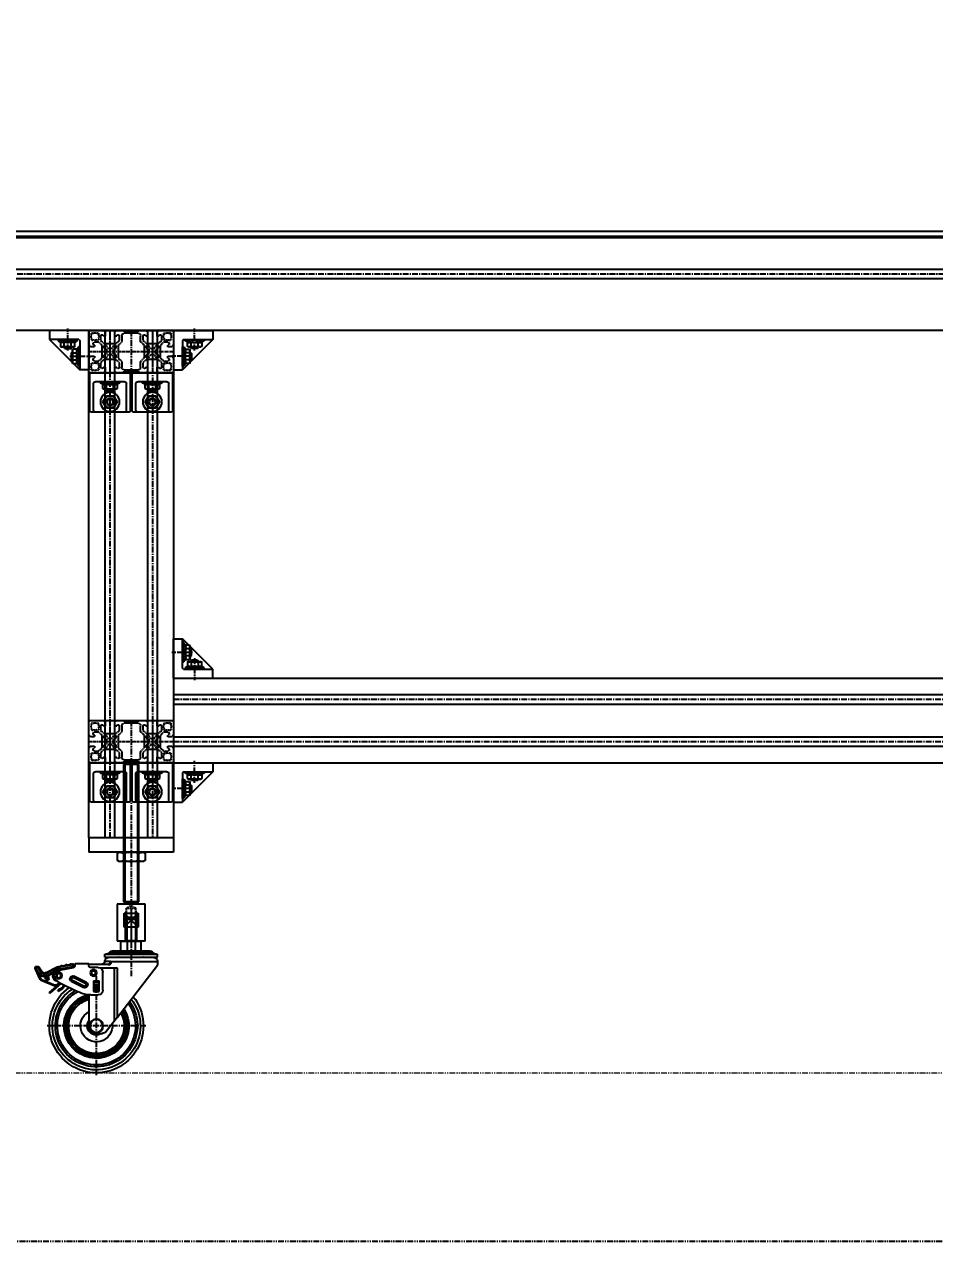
# Model space of a CAD drawing. Header units: inches. Extents: x 0 to 77285, y -118 to 40065.
# Drawn here: x 24046 to 25014, y 1629 to 2925 of the extents above; entities that cross this region are included whole.
import ezdxf

# ---------------------------------------------------------------- set-up
doc = ezdxf.new("R2010")
doc.units = ezdxf.units.IN
doc.header["$LTSCALE"] = 5
doc.header["$MEASUREMENT"] = 0
for name, pattern in [('CENTER', [2, 1.25, -0.25, 0.25, -0.25]), ('HIDDEN', [0.375, 0.25, -0.125]), ('PHANTOM', [2.5, 1.25, -0.25, 0.25, -0.25, 0.25, -0.25])]:
    doc.linetypes.add(name, pattern=pattern)
for name, color, linetype in [('11', 1, 'CENTER'), ('22', 2, 'HIDDEN'), ('44', 4, 'Continuous'), ('66', 6, 'PHANTOM'), ('A', 8, 'Continuous'), ('B', 123, 'Continuous'), ('T', 3, 'Continuous')]:
    doc.layers.add(name, color=color, linetype=linetype)
doc.layers.add('33', color=3, linetype='PHANTOM', lineweight=9)
doc.styles.add('SCI', font='')
doc.styles.get('SCI').set_extended_font_data('Gulim')
doc.dimstyles.new('SCH', dxfattribs={"dimtxt": 2.5, "dimasz": 2, "dimexe": 1.25, "dimexo": 0.625, "dimtad": 1, "dimdec": 8, "dimtxsty": 'SCI', "dimcen": 2.5, "dimclrd": 4, "dimclre": 4, "dimclrt": 7, "dimadec": 8, "dimazin": 2, "dimtfac": 1, "dimtdec": 8, "dimtmove": 0, "dimatfit": 3, "dimfxl": 1, "dimarcsym": 0})

# ---------------------------------------------------------------- blocks, each defined once
blk = doc.blocks.new('A$Ce3b21f13')
for p, q in [((2390, -1.5), (60, -1.5)), ((2390, -8.5), (60, -8.5)), ((2390, -42), (60, -42)), ((2390, -52), (60, -52)), ((2390, -107), (60, -107))]:
    blk.add_line(p, q)
at = {"layer": '11'}
blk.add_line((2390, -47), (60, -47), dxfattribs=at)
at = {"layer": 'B'}
blk.add_line((2390, -7), (60, -7), dxfattribs=at)
blk = doc.blocks.new('A$C47db6cef')
at = {"ltscale": 0.506191}
for p, q in [((0, 43), (0, 28.5)), ((16.5, 45), (2, 45)), ((3.1, 40.5), (2.3, 41.3)), ((3.7, 42.7), (4.5, 41.9)), ((8.5, 41.9), (9.3, 42.7)), ((10.7, 41.3), (9.9, 40.5)), ((12.5, 34.5), (12.5, 39)), ((15.5, 39), (17.5, 39)), ((16.5, 43.5), (16.5, 45)), ((28.5, 45), (16.5, 45)), ((17.5, 43.5), (16.5, 43.5)), ((17.5, 39), (17.5, 43.5)), ((27.5, 43.5), (27.5, 39)), ((28.5, 43.5), (27.5, 43.5)), ((27.5, 39), (29.5, 39)), ((28.5, 45), (28.5, 43.5)), ((36.5, 45), (28.5, 45)), ((32.5, 39), (32.5, 34.5)), ((35, 33), (35, 39.5)), ((37, 44.5), (36.5, 45)), ((44.7, 44.5), (37, 44.5)), ((37.5, 42), (52.5, 42)), ((45, 44.2), (44.7, 44.5)), ((45.3, 44.5), (45, 44.2)), ((53, 44.5), (45.3, 44.5)), ((53.5, 45), (53, 44.5)), ((61.5, 45), (53.5, 45)), ((55, 39.5), (55, 33)), ((57.5, 34.5), (57.5, 39)), ((60.5, 39), (62.5, 39)), ((61.5, 43.5), (61.5, 45)), ((73.5, 45), (61.5, 45)), ((62.5, 43.5), (61.5, 43.5)), ((62.5, 39), (62.5, 43.5)), ((72.5, 43.5), (72.5, 39)), ((73.5, 43.5), (72.5, 43.5)), ((72.5, 39), (74.5, 39)), ((73.5, 45), (73.5, 43.5)), ((88, 45), (73.5, 45)), ((77.5, 39), (77.5, 34.5)), ((80.1, 40.5), (79.3, 41.3)), ((80.7, 42.7), (81.5, 41.9)), ((85.5, 41.9), (86.3, 42.7)), ((87.7, 41.3), (86.9, 40.5)), ((90, 28.5), (90, 43)), ((0, 28.5), (1.5, 28.5)), ((0, 28.5), (0, 16.5)), ((1.5, 28.5), (1.5, 27.5)), ((1.5, 27.5), (6, 27.5)), ((2.3, 35.7), (3.1, 36.5)), ((4.5, 35.1), (3.7, 34.3)), ((6, 32.5), (10.5, 32.5)), ((6, 27.5), (6, 29.5)), ((9.3, 34.3), (8.5, 35.1)), ((9.9, 36.5), (10.7, 35.7)), ((10.5, 32.5), (14, 29)), ((16, 31), (12.5, 34.5)), ((14, 29), (14, 22.8)), ((22.2, 31), (16, 31)), ((16, 26.3), (16, 28)), ((19.5, 24.2), (16, 26.3)), ((17, 29), (18.7, 29)), ((18.7, 29), (20.8, 25.5)), ((22.5, 30.7), (22.2, 31)), ((22.8, 31), (22.5, 30.7)), ((29, 31), (22.8, 31)), ((24.2, 25.5), (26.3, 29)), ((29, 26.3), (25.5, 24.2)), ((26.3, 29), (28, 29)), ((32.5, 34.5), (29, 31)), ((29, 28), (29, 26.3)), ((31, 29), (35, 33)), ((31, 16), (31, 29)), ((55, 33), (59, 29)), ((61, 31), (57.5, 34.5)), ((59, 29), (59, 16)), ((67.2, 31), (61, 31)), ((61, 26.3), (61, 28)), ((64.5, 24.2), (61, 26.3)), ((62, 29), (63.7, 29)), ((63.7, 29), (65.8, 25.5)), ((67.5, 30.7), (67.2, 31)), ((67.8, 31), (67.5, 30.7)), ((74, 31), (67.8, 31)), ((69.2, 25.5), (71.3, 29)), ((74, 26.3), (70.5, 24.2)), ((71.3, 29), (73, 29)), ((77.5, 34.5), (74, 31)), ((74, 28), (74, 26.3)), ((76, 29), (79.5, 32.5)), ((76, 22.8), (76, 29)), ((79.3, 35.7), (80.1, 36.5)), ((79.5, 32.5), (84, 32.5)), ((81.5, 35.1), (80.7, 34.3)), ((84, 29.5), (84, 27.5)), ((84, 27.5), (88.5, 27.5)), ((86.3, 34.3), (85.5, 35.1)), ((86.9, 36.5), (87.7, 35.7)), ((88.5, 28.5), (90, 28.5)), ((88.5, 27.5), (88.5, 28.5)), ((90, 16.5), (90, 28.5)), ((0, 16.5), (0, 2)), ((1.5, 16.5), (0, 16.5)), ((1.5, 17.5), (1.5, 16.5)), ((6, 17.5), (1.5, 17.5)), ((6, 15.5), (6, 17.5)), ((14, 16), (10.5, 12.5)), ((12.5, 10.5), (16, 14)), ((14, 22.8), (14.3, 22.5)), ((14.3, 22.5), (14, 22.2)), ((14, 22.2), (14, 16)), ((16, 18.7), (19.5, 20.8)), ((16, 17), (16, 18.7)), ((16, 14), (22.2, 14)), ((18.7, 16), (17, 16)), ((20.8, 19.5), (18.7, 16)), ((22.2, 14), (22.5, 14.3)), ((22.5, 14.3), (22.8, 14)), ((22.8, 14), (29, 14)), ((26.3, 16), (24.2, 19.5)), ((25.5, 20.8), (29, 18.7)), ((28, 16), (26.3, 16)), ((29, 18.7), (29, 17)), ((29, 14), (32.5, 10.5)), ((35, 12), (31, 16)), ((59, 16), (55, 12)), ((57.5, 10.5), (61, 14)), ((61, 18.7), (64.5, 20.8)), ((61, 17), (61, 18.7)), ((61, 14), (67.2, 14)), ((63.7, 16), (62, 16)), ((65.8, 19.5), (63.7, 16)), ((67.2, 14), (67.5, 14.3)), ((67.5, 14.3), (67.8, 14)), ((67.8, 14), (74, 14)), ((71.3, 16), (69.2, 19.5)), ((70.5, 20.8), (74, 18.7)), ((73, 16), (71.3, 16)), ((74, 18.7), (74, 17)), ((74, 14), (77.5, 10.5)), ((75.7, 22.5), (76, 22.8)), ((76, 22.2), (75.7, 22.5)), ((76, 16), (76, 22.2)), ((79.5, 12.5), (76, 16)), ((84, 17.5), (84, 15.5)), ((88.5, 17.5), (84, 17.5)), ((88.5, 16.5), (88.5, 17.5)), ((90, 16.5), (88.5, 16.5)), ((90, 2), (90, 16.5)), ((2, 0), (16.5, 0)), ((3.1, 8.5), (2.3, 9.3)), ((2.3, 3.7), (3.1, 4.5)), ((3.7, 10.7), (4.5, 9.9)), ((4.5, 3.1), (3.7, 2.3)), ((10.5, 12.5), (6, 12.5)), ((8.5, 9.9), (9.3, 10.7)), ((9.3, 2.3), (8.5, 3.1)), ((10.7, 9.3), (9.9, 8.5)), ((9.9, 4.5), (10.7, 3.7)), ((12.5, 6), (12.5, 10.5)), ((17.5, 6), (15.5, 6)), ((16.5, 1.5), (17.5, 1.5)), ((16.5, 0), (16.5, 1.5)), ((16.5, 0), (28.5, 0)), ((17.5, 1.5), (17.5, 6)), ((27.5, 6), (27.5, 1.5)), ((29.5, 6), (27.5, 6)), ((27.5, 1.5), (28.5, 1.5)), ((28.5, 1.5), (28.5, 0)), ((28.5, 0), (35.5, 0)), ((32.5, 10.5), (32.5, 6)), ((35, 5.5), (35, 12)), ((35.5, 0), (36, 0.5)), ((36, 0.5), (44.7, 0.5)), ((52.5, 3), (37.5, 3)), ((44.7, 0.5), (45, 0.8)), ((45, 0.8), (45.3, 0.5)), ((45.3, 0.5), (54, 0.5)), ((54, 0.5), (54.5, 0)), ((55, 12), (55, 5.5)), ((57.5, 6), (57.5, 10.5)), ((62.5, 6), (60.5, 6)), ((61.5, 1.5), (62.5, 1.5)), ((61.5, 0), (61.5, 1.5)), ((62.5, 1.5), (62.5, 6)), ((72.5, 6), (72.5, 1.5)), ((74.5, 6), (72.5, 6)), ((72.5, 1.5), (73.5, 1.5)), ((73.5, 1.5), (73.5, 0)), ((77.5, 10.5), (77.5, 6)), ((80.1, 8.5), (79.3, 9.3)), ((79.3, 3.7), (80.1, 4.5)), ((84, 12.5), (79.5, 12.5)), ((80.7, 10.7), (81.5, 9.9)), ((81.5, 3.1), (80.7, 2.3)), ((85.5, 9.9), (86.3, 10.7)), ((86.3, 2.3), (85.5, 3.1)), ((87.7, 9.3), (86.9, 8.5)), ((86.9, 4.5), (87.7, 3.7))]:
    blk.add_line(p, q, dxfattribs=at)
for p, q in [((54.5, 0), (61.5, 0)), ((61.5, 0), (73.5, 0)), ((73.5, 0), (88, 0))]:
    blk.add_line(p, q)
for centre, radius, start, end in [((2, 43), 2, 90, 180), ((6.5, 38.5), 5, 123.463, 146.537), ((6.5, 38.5), 4, 149.4775, 210.5225), ((6.5, 38.5), 4, 59.4775, 120.5225), ((6.5, 38.5), 5, 33.463, 56.537), ((6.5, 38.5), 4, 329.4775, 30.5225), ((14, 39), 1.5, 0, 180), ((31, 39), 1.5, 0, 180), ((37.5, 39.5), 2.5, 90, 180), ((52.5, 39.5), 2.5, 0, 90), ((59, 39), 1.5, 0, 180), ((76, 39), 1.5, 0, 180), ((83.5, 38.5), 5, 123.463, 146.537), ((83.5, 38.5), 4, 149.4775, 210.5225), ((83.5, 38.5), 4, 59.4775, 120.5225), ((83.5, 38.5), 5, 33.463, 56.537), ((83.5, 38.5), 4, 329.4775, 30.5225), ((88, 43), 2, 0, 90), ((6.5, 38.5), 5, 213.463, 236.537), ((6.5, 38.5), 4, 239.4775, 300.5225), ((6, 31), 1.5, 90, 270), ((6.5, 38.5), 5, 303.463, 326.537), ((17, 28), 1, 90, 180), ((22.5, 22.5), 3.5, 60, 120), ((28, 28), 1, 0, 90), ((62, 28), 1, 90, 180), ((67.5, 22.5), 3.5, 60, 120), ((73, 28), 1, 0, 90), ((83.5, 38.5), 5, 213.463, 236.537), ((83.5, 38.5), 4, 239.4775, 300.5225), ((84, 31), 1.5, 270, 90), ((83.5, 38.5), 5, 303.463, 326.537), ((6, 14), 1.5, 90, 270), ((17, 17), 1, 180, 270), ((22.5, 22.5), 3.5, 150, 210), ((22.5, 22.5), 3.5, 240, 300), ((22.5, 22.5), 3.5, 330, 30), ((28, 17), 1, 270, 0), ((62, 17), 1, 180, 270), ((67.5, 22.5), 3.5, 150, 210), ((67.5, 22.5), 3.5, 240, 300), ((67.5, 22.5), 3.5, 330, 30), ((73, 17), 1, 270, 0), ((84, 14), 1.5, 270, 90), ((2, 2), 2, 180, 270), ((6.5, 6.5), 5, 123.463, 146.537), ((6.5, 6.5), 5, 213.463, 236.537), ((6.5, 6.5), 4, 149.4775, 210.5225), ((6.5, 6.5), 4, 59.4775, 120.5225), ((6.5, 6.5), 4, 239.4775, 300.5225), ((6.5, 6.5), 5, 33.463, 56.537), ((6.5, 6.5), 5, 303.463, 326.537), ((6.5, 6.5), 4, 329.4775, 30.5225), ((14, 6), 1.5, 180, 0), ((31, 6), 1.5, 180, 0), ((37.5, 5.5), 2.5, 180, 270), ((52.5, 5.5), 2.5, 270, 0), ((59, 6), 1.5, 180, 0), ((76, 6), 1.5, 180, 0), ((83.5, 6.5), 5, 123.463, 146.537), ((83.5, 6.5), 5, 213.463, 236.537), ((83.5, 6.5), 4, 149.4775, 210.5225), ((83.5, 6.5), 4, 59.4775, 120.5225), ((83.5, 6.5), 4, 239.4775, 300.5225), ((83.5, 6.5), 5, 33.463, 56.537), ((83.5, 6.5), 5, 303.463, 326.537), ((83.5, 6.5), 4, 329.4775, 30.5225), ((88, 2), 2, 270, 0)]:
    blk.add_arc(centre, radius, start, end, dxfattribs=at)
at = {"layer": '11', "ltscale": 0.506191}
for p, q in [((22.5, 45), (22.5, 0)), ((67.5, 0), (67.5, 45)), ((90, 22.5), (0, 22.5))]:
    blk.add_line(p, q, dxfattribs=at)
at = {"layer": '11'}
blk.add_line((45, 45), (45, 0), dxfattribs=at)
at = {"layer": 'A', "ltscale": 0.506191}
for p, q in [((0, 45), (0, 43)), ((2, 45), (0, 45)), ((53.5, 45), (36.5, 45)), ((90, 45), (88, 45)), ((90, 43), (90, 45)), ((0, 2), (0, 0)), ((0, 0), (2, 0)), ((35.5, 0), (54.5, 0)), ((90, 0), (90, 2))]:
    blk.add_line(p, q, dxfattribs=at)
at = {"layer": 'A'}
blk.add_line((88, 0), (90, 0), dxfattribs=at)
blk = doc.blocks.new('af!@$!2^^&&@$aD읾ㅇㄹA$C5BB358B1')
for p, q in [((1.7, 42), (43.7, 42)), ((1.7, 42), (1.7, 0)), ((43.7, 42), (43.7, 32.5)), ((12.2, 32.5), (11.2, 31.5)), ((43.7, 32.5), (11.2, 0)), ((11.2, 31.5), (11.2, 0)), ((12.2, 32.5), (43.7, 32.5)), ((14, 32.5), (34.5, 32.5)), ((14, 31), (14, 32.5)), ((34.5, 31), (14, 31)), ((16.7, 29.7), (14, 31)), ((16.7, 25.1), (16.7, 29.7)), ((20.5, 25.1), (20.5, 29.7)), ((28, 25.1), (28, 29.7)), ((34.5, 31), (31.7, 29.7)), ((31.7, 29.7), (31.7, 25.1)), ((34.5, 32.5), (34.5, 31)), ((11.2, 24.7), (12.7, 24.7)), ((11.2, 4), (11.2, 24.5)), ((12.7, 24.7), (12.7, 4.2)), ((12.7, 24.7), (14, 22)), ((14, 22), (18.6, 22)), ((18.6, 18.3), (14, 18.3)), ((17.8, 24.5), (16.7, 25.1)), ((30.7, 24.5), (17.8, 24.5)), ((18.6, 22), (19.2, 20.9)), ((19.2, 20.9), (19.2, 8.1)), ((19.9, 18.5), (19.2, 18.5)), ((19.9, 18.5), (19.9, 10.5)), ((20.7, 17.7), (19.9, 18.5)), ((20.2, 23.8), (20.2, 24.5)), ((28.2, 23.8), (20.2, 23.8)), ((21, 23), (20.2, 23.8)), ((20.7, 17.7), (20.7, 11.3)), ((27.4, 23), (21, 23)), ((27.4, 23), (28.2, 23.8)), ((28.2, 23.8), (28.2, 24.5)), ((31.7, 25.1), (30.7, 24.5)), ((12.7, 4.2), (11.2, 4.2)), ((14, 7), (12.7, 4.2)), ((18.6, 10.7), (14, 10.7)), ((18.6, 7), (14, 7)), ((19.2, 8.1), (18.6, 7)), ((19.9, 10.5), (19.2, 10.5)), ((20.7, 11.3), (19.9, 10.5)), ((1.7, 0), (11.2, 0))]:
    blk.add_line(p, q)
for centre, radius, start, end in [((18.6, 32.1), 3.06, 232.1211, 307.8789), ((24.2, 40.3), 11.3, 250.5288, 289.4712), ((29.9, 32.1), 3.06, 232.1211, 307.8789), ((11.6, 20.1), 3.06, 322.1211, 37.8789), ((3.4, 14.5), 11.3, 340.5288, 19.4712), ((18.6, 27.6), 3.06, 232.1211, 307.8789), ((16.2, 20.1), 3.06, 322.1211, 37.8789), ((8, 14.5), 11.3, 340.5288, 19.4712), ((24.2, 35.8), 11.3, 250.5288, 289.4712), ((29.9, 27.6), 3.06, 232.1211, 307.8789), ((11.6, 8.9), 3.06, 322.1211, 37.8789), ((16.2, 8.9), 3.06, 322.1211, 37.8789)]:
    blk.add_arc(centre, radius, start, end)
at = {"layer": '11'}
for p, q in [((24.2, 20.7), (24.2, 44)), ((21.8, 14.5), (0, 14.5))]:
    blk.add_line(p, q, dxfattribs=at)
blk = doc.blocks.new('A$C632A6005')
for p, q in [((-21.5, 0), (-21.5, -40)), ((21.5, 0), (-21.5, 0)), ((-17.5, -40), (-17.5, -11.5)), ((-15.5, -9.5), (15.5, -9.5)), ((10.3, -9.5), (-10.2, -9.5)), ((-10.2, -9.5), (-10.2, -11)), ((-10.2, -11), (10.3, -11)), ((-10.2, -11), (-7.5, -12.3)), ((-7.5, -12.3), (-7.5, -16.9)), ((-3.8, -16.9), (-3.8, -12.3)), ((3.8, -16.9), (3.8, -12.3)), ((7.5, -12.3), (10.3, -11)), ((7.5, -16.9), (7.5, -12.3)), ((10.3, -11), (10.3, -9.5)), ((17.5, -40), (17.5, -11.5)), ((21.5, -40.1), (21.5, 0)), ((-7.5, -16.9), (-6.4, -17.5)), ((-3.8, -24.5), (-7.5, -31)), ((-6.4, -17.5), (6.4, -17.5)), ((-4, -18.2), (-4, -17.5)), ((-4, -18.2), (4, -18.2)), ((-3.2, -19), (-4, -18.2)), ((3.8, -24.5), (-3.8, -24.5)), ((-3.2, -19), (3.2, -19)), ((3.2, -19), (4, -18.2)), ((7.5, -31), (3.8, -24.5)), ((4, -18.2), (4, -17.5)), ((6.4, -17.5), (7.5, -16.9)), ((-7.5, -31), (-3.8, -37.5)), ((-3.8, -37.5), (3.8, -37.5)), ((3.8, -37.5), (7.5, -31)), ((-19.5, -42), (19.6, -42))]:
    blk.add_line(p, q)
for radius in [10.2, 6.5, 4, 3.2]:
    blk.add_circle((0, -31), radius)
for centre, radius, start, end in [((-15.5, -11.5), 2, 90, 180), ((-5.6, -9.9), 3.06, 232.1211, 307.8789), ((0, -1.7), 11.3, 250.5288, 289.4712), ((5.6, -9.9), 3.06, 232.1211, 307.8789), ((15.5, -11.5), 2, 0, 90), ((-5.6, -14.4), 3.06, 232.1211, 307.8789), ((0, -22.5), 4.1, 121.3886, 166.7272), ((0, -6.2), 11.3, 250.5288, 289.4712), ((0, -22.5), 4.1, 13.2728, 58.6114), ((5.6, -14.4), 3.06, 232.1211, 307.8789), ((-19.5, -40), 2, 180, 270), ((-19.5, -40), 2, 270, 0), ((19.5, -40), 2, 180, 270), ((19.6, -40.1), 1.9, 270, 0)]:
    blk.add_arc(centre, radius, start, end)
blk = doc.blocks.new('ZA$Caa0ef99bZ')
for p, q in [((0.5, 15), (0, 14.5)), ((0, -14.5), (0, 14.5)), ((39.5, 15), (0.5, 15)), ((0.5, 15), (0.5, -15)), ((40, 14.5), (39.5, 15)), ((39.5, -15), (39.5, 15)), ((40, 14.5), (40, -14.5)), ((15, 7.5), (30, 7.5)), ((15, -7.5), (15, 7.5)), ((30, 7.5), (30, -7.5)), ((42, 7), (40, 7)), ((188.3, 8), (42, 8)), ((42, -8), (42, 8)), ((42, 8), (42, -8)), ((190, 7), (188.3, 8)), ((190, 7), (190, -7)), ((30, -7.5), (15, -7.5)), ((40, -7), (42, -7)), ((42, -8), (188.3, -8)), ((188.3, -8), (190, -7)), ((0, -14.5), (0.5, -15)), ((0.5, -15), (39.5, -15)), ((39.5, -15), (40, -14.5))]:
    blk.add_line(p, q)
at = {"layer": '11'}
blk.add_line((195, 0), (-5, 0), dxfattribs=at)
at = {"layer": '22'}
for p, q in [((0, 6), (0.9, 5.1)), ((0.9, 5.1), (35.1, 5.1)), ((0.9, 5.1), (0.9, -5.1)), ((35.1, 5.1), (38, 0)), ((35.1, 5.1), (35.1, -5.1)), ((35.1, -5.1), (38, 0)), ((0, -6), (0.9, -5.1)), ((0.9, -5.1), (35.1, -5.1))]:
    blk.add_line(p, q, dxfattribs=at)
at = {"layer": 'A'}
for p, q in [((15, 7.5), (30, -7.5)), ((30, 7.5), (15, -7.5))]:
    blk.add_line(p, q, dxfattribs=at)
at = {"layer": 'T'}
for p, q in [((0, 6), (30, 6)), ((30, 6), (31.6, 5.1)), ((30, 6), (30, -6)), ((190, 6.9), (42, 6.9)), ((188.3, -8), (188.3, 8)), ((0, -6), (30, -6)), ((30, -6), (31.6, -5.1)), ((190, -6.9), (42, -6.9))]:
    blk.add_line(p, q, dxfattribs=at)
blk = doc.blocks.new('ZA$C307C2782Z')
for p, q in [((7.3, 1.1), (7.3, 8.9)), ((21.9, 1.1), (21.9, 8.9))]:
    blk.add_line(p, q)
blk.add_lwpolyline([(29.3, 8.9), (29.3, 1.1), (27.3, 0), (2, 0), (0, 1.1), (0, 8.9), (2, 10), (27.3, 10)], close=True)
for points in [[(2, 10), (7.3, 8.9, -0.154701), (21.9, 8.9), (27.3, 10)], [(2, 0), (7.3, 1.1, 0.154701), (21.9, 1.1), (27.3, 0)]]:
    blk.add_lwpolyline(points, format="xyb")
blk = doc.blocks.new('_20220522.18512')
for p, q in [((-44, 118.4), (-46, 116.4)), ((-44, 118.4), (-36, 118.4)), ((-36, 118.4), (-34, 116.4)), ((-46, 93), (-46, 116.4)), ((-34, 93), (-34, 116.4)), ((-29, 93), (-50.6, 93)), ((-50.6, 83), (-50.6, 93)), ((-44.3, 93), (-44.3, 83)), ((-35.7, 93), (-35.7, 83)), ((-29, 83), (-29, 93)), ((-12, 79.3), (-68, 79.3)), ((-68, 76.3), (-68, 79.3)), ((-16.8, 81), (-63.2, 81)), ((-21.3, 83), (-58.7, 83)), ((-12, 76.3), (-12, 79.3)), ((-12, 76.3), (-68, 76.3)), ((-68, 71.3), (-19.1, 71.3)), ((-68, 71.3), (-68, 67.5)), ((-25.4, 12.3), (-68, 67.5)), ((-64, 75.8), (-16, 75.8)), ((-17.9, 71.4), (-12, 71.4)), ((5, 68.5), (-15.5, 68.5)), ((-5, 65), (3, 65)), ((5, 69), (20, 69)), ((5, 67), (5, 69)), ((20, 69), (20, 66.7)), ((20.9, 68.2), (20.6, 66.2)), ((21.6, 66.1), (20.6, 66.2)), ((20.9, 68.2), (21.9, 68)), ((21.4, 65.1), (21.9, 68)), ((21.4, 65.1), (35.2, 62.6)), ((35.4, 63.6), (21.6, 66.1)), ((21.9, 68), (22.1, 69)), ((21.9, 68), (38.4, 65.1)), ((38.7, 66), (22.1, 69)), ((22.4, 64.9), (22.3, 64.6)), ((38.7, 66), (38.4, 65.1)), ((38.4, 65.1), (49.8, 58.8)), ((50.3, 59.7), (38.7, 66)), ((58.5, 65.5), (55.6, 61)), ((56.4, 60.4), (59.4, 64.9)), ((57.8, 65.2), (57.6, 64.1)), ((58.3, 65.2), (57.8, 65.2)), ((59.4, 64.9), (58.5, 65.5)), ((-25.4, 12.3), (-25.4, 64.5)), ((-25.4, 64.5), (-22.3, 64.5)), ((-22.3, 8.3), (-22.3, 64.5)), ((-22.3, 64.5), (-7.2, 64.5)), ((-10, 41), (-10, 60)), ((0, 60.6), (0, 61.1)), ((7.6, 49.3), (21, 55.9)), ((8.3, 47.8), (21.7, 54.5)), ((23, 51.9), (9.5, 45.3)), ((21, 55.9), (21.7, 54.5)), ((21.6, 64.7), (34.8, 62.3)), ((24.4, 54.8), (22.9, 54)), ((22.9, 54), (23.4, 53.1)), ((23, 51.9), (23.7, 50.5)), ((23.3, 64.4), (23.3, 64.7)), ((23.4, 53.1), (24.8, 53.9)), ((24.4, 54.8), (24.8, 53.9)), ((24.8, 64.5), (24.8, 64.2)), ((25.7, 64), (25.8, 64.3)), ((26.8, 64.1), (26.7, 63.8)), ((27.7, 63.6), (27.8, 63.9)), ((31.9, 63.2), (31.8, 62.9)), ((32.8, 62.7), (32.8, 63)), ((34.8, 62.3), (38.4, 61.3)), ((35.4, 63.6), (35.2, 62.6)), ((35.7, 63.6), (35.9, 62.6)), ((37, 57.6), (37, 58.1)), ((40.7, 53.2), (38, 50.2)), ((55.5, 52.3), (40.8, 46.3)), ((42.9, 60.5), (42.1, 59.9)), ((42.8, 59.2), (42.2, 55.6)), ((42.2, 55.6), (43.2, 55.4)), ((43.3, 60.1), (42.8, 59.2)), ((42.8, 59.2), (48.4, 56.2)), ((43.2, 55.4), (43.8, 58.7)), ((48.9, 57.1), (43.3, 60.1)), ((48.4, 56.2), (47.7, 52.5)), ((48.9, 57.1), (48.4, 56.2)), ((48.7, 52.2), (48.5, 51.4)), ((48.7, 52.2), (49.3, 55.8)), ((49.7, 52), (48.7, 52.2)), ((49.5, 51.2), (49.7, 52)), ((50.3, 55.4), (49.7, 52)), ((50.3, 59.7), (49.8, 58.8)), ((50.7, 52), (51.3, 55.3)), ((55.6, 61.9), (55.4, 60.8)), ((55.5, 52.3), (55.9, 51.4)), ((56.1, 61.8), (55.6, 61.9)), ((55.6, 61), (56.4, 60.4)), ((58.5, 58.2), (56, 52.8)), ((56, 52.8), (56.9, 52.4)), ((56.7, 63.6), (56.5, 62.4)), ((57.2, 63.5), (56.7, 63.6)), ((56.9, 52.4), (61.9, 63.3)), ((61, 63.8), (58.1, 59.3)), ((58.1, 59.3), (58.9, 58.8)), ((58.9, 58.8), (61.9, 63.3)), ((61, 63.8), (61.9, 63.3)), ((0, 50.9), (-6, 50.9)), ((-6, 39.5), (-6, 50.9)), ((-6, 50.5), (0, 50.5)), ((-6, 49.3), (0, 49.3)), ((-6, 48.9), (0, 48.9)), ((-6, 42.1), (0, 42.1)), ((0, 41.7), (-6, 41.7)), ((-6, 40.1), (0, 40.1)), ((0, 39.5), (-6, 39.5)), ((0, 50.9), (0, 39.5)), ((6.4, 45.9), (7.9, 46.6)), ((6.9, 45), (6.4, 45.9)), ((8.3, 45.7), (6.9, 45)), ((7.6, 49.3), (8.3, 47.8)), ((8.3, 45.7), (7.9, 46.6)), ((9.5, 45.3), (10.2, 43.9)), ((23.7, 50.5), (10.2, 43.9)), ((36.5, 49), (16.3, 39.1)), ((31.8, 44.3), (31, 46.3)), ((31.9, 46.8), (32.7, 44.6)), ((34.6, 41.6), (32.8, 42.8)), ((33.4, 43.6), (35.1, 42.4)), ((43.4, 40.2), (34.4, 48)), ((35.7, 40.9), (35.1, 41.3)), ((35.4, 48.5), (47.1, 38.4)), ((35.5, 42.2), (36.2, 41.9)), ((36.2, 41.9), (35.7, 40.9)), ((37.6, 40.1), (35.7, 40.9)), ((35.8, 48.6), (39.1, 45.8)), ((36.2, 41.9), (38, 41)), ((39.7, 46.5), (36.7, 49.1)), ((37.6, 40.1), (38, 41)), ((38.3, 50.4), (38.3, 50.4)), ((39.1, 45.8), (39.7, 46.5)), ((41.1, 45.4), (40.8, 46.3)), ((41.1, 45.4), (55.9, 51.4)), ((43.4, 40.2), (44, 41)), ((43.4, 40.2), (46.4, 37.6)), ((48.5, 51.4), (49.5, 51.2)), ((3, 36), (-5, 36)), ((5, 36.1), (5, 0)), ((46.4, 37.6), (47.1, 38.4)), ((-25.4, 12.3), (-13.5, -3.1)), ((0, -5), (-9.5, -5))]:
    blk.add_line(p, q)
for centre, radius in [((0, 59.5), 3.5), ((0, 59.5), 2.22), ((37, 56.5), 3.5), ((37, 56.5), 2.22), ((-3, 3), 7.3), ((-3, 3), 6.85)]:
    blk.add_circle(centre, radius)
for centre, radius, start, end in [((-66.9, 84.3), 5, 270, 318.411), ((-58.7, 77), 6, 90, 138.411), ((-21.3, 77), 6, 41.589, 90), ((-13.1, 84.3), 5, 221.589, 270), ((-64, 71.8), 4, 90, 180), ((-64, 71.3), 4, 157.9757, 180), ((-49.7, 80), 5, 227.7314, 237.1401), ((-30.3, 80), 5, 302.8599, 312.2686), ((-17.8, 64.1), 7.34, 90.3407, 100.127), ((-15.5, 59.5), 8.97, 90.3029, 99.1623), ((-16, 71.8), 4, 0, 90), ((-16, 71.3), 4, 1.6372, 22.0243), ((-9, 71.5), 3, 181.6372, 270), ((-5, 60), 5, 90, 180), ((3, 67), 2, 270, 306.8699), ((3, 67), 2, 306.8723, 359.9976), ((22, 66.7), 2, 180.0029, 219.8187), ((22, 66.7), 2, 219.8217, 259.7721), ((21.6, 66.1), 1, 169.7721, 259.7721), ((21.9, 68), 1, 79.7721, 169.7721), ((24.1, 68.7), 0.5, 349.7721, 169.7721), ((29, 67.8), 0.5, 349.7721, 169.7721), ((33.9, 66.9), 0.5, 349.7721, 169.7721), ((58.3, 65.2), 0.5, 55.9421, 169.7721), ((60.2, 64.4), 2, 326.3913, 146.3913), ((60.2, 64.4), 1, 326.3913, 146.3913), ((22.1, 53.6), 2.5, 26.1406, 116.1406), ((22.1, 53.6), 0.9, 26.1406, 116.1406), ((22.6, 52.8), 0.9, 296.1406, 26.1406), ((22.6, 52.8), 2.5, 296.1406, 26.1406), ((35.5, 64.6), 2, 259.7721, 280.6565), ((35.5, 64.6), 1, 259.7721, 280.6565), ((37, 56.7), 7, 32.4363, 100.6565), ((37, 56.7), 6, 32.4363, 100.6565), ((37, 56.5), 6.25, 281.7922, 349.7721), ((37, 56.5), 5, 318.1897, 73.9625), ((37, 56.5), 5.25, 300.4369, 349.7721), ((43.8, 61), 2, 212.4363, 241.3913), ((43.8, 61), 1, 212.4363, 241.3913), ((48.7, 52.4), 1, 169.7721, 259.7721), ((52.2, 63.2), 8, 241.3913, 326.3913), ((52.2, 63.2), 7, 241.3913, 326.3913), ((49.7, 52.2), 1, 259.7721, 349.7721), ((52.2, 63.2), 5, 241.3913, 326.3913), ((52.2, 63.2), 4, 241.3913, 326.3913), ((55.1, 53.3), 1, 292.1311, 335.4349), ((56.1, 61.8), 0.5, 56.3913, 169.7721), ((55.1, 53.3), 2, 292.1311, 335.4349), ((57.2, 63.5), 0.5, 56.3913, 169.7721), ((-3, 3), 50, 141.5849, 54.6936), ((-3, 3), 46.8, 142.5703, 56.8786), ((-3, 3), 43.6, 143.6717, 59.3688), ((-3, 3), 41.5, 144.5092, 61.3011), ((-5, 41), 5, 180, 270), ((-3, 3), 46.8, 86.3214, 93.6786), ((-3, 3), 43.6, 86.0556, 93.9444), ((-3, 3), 41.5, 85.8545, 94.1455), ((3, 66), 30, 270, 296.1406), ((8.7, 47), 2.5, 116.1406, 206.1406), ((9.1, 46.1), 2.5, 206.1406, 296.1406), ((8.7, 47), 0.9, 116.1406, 206.1406), ((9.1, 46.1), 0.9, 206.1406, 296.1406), ((34.6, 45.2), 3, 199.2195, 234.1311), ((34.6, 45.2), 2, 199.2195, 234.1311), ((36.3, 44), 3, 234.1311, 245.1311), ((36.3, 44), 2, 234.1311, 245.1311), ((34.3, 53.5), 5, 296.1406, 318.1897), ((37.7, 53.3), 3, 280.8138, 281.7922), ((40.4, 47.3), 2, 228.8932, 292.1311), ((40.4, 47.3), 1, 228.8932, 292.1311), ((-3, 3), 34.5, 148.0604, 74.1724), ((-3, 3), 33, 149.0309, 75.9703), ((-3, 3), 31.2, 150.2904, 75.1672), ((-3, 3), 29.5, 151.75, 74.2419), ((-3, 3), 17, 172.6457, 61.9275), ((-3, 3), 9.7, 235.5624, 34.4376), ((-3, 3), 9.5, 237.3631, 32.6369), ((0, 0), 5, 270, 0), ((-3, 3), 9, 329.3041, 27.266), ((-9.5, 0), 5, 217.683, 270), ((-3, 3), 9, 242.734, 300.6959)]:
    blk.add_arc(centre, radius, start, end)
for centre, start_param, end_param in [((48.7, 52.4), 0, 1.570796), ((49.7, 52.2), 1.570796, 3.141593)]:
    blk.add_ellipse(centre, major_axis=(-0.984, 0.178), ratio=0.173648, start_param=start_param, end_param=end_param)
for points, weights in [([(-16.9, 68.4), (-18.1, 68.6), (-18.9, 69.8), (-19.1, 71.3)], [1, 0.84065319957, 0.84065319957, 1]), ([(-15.5, 68.5), (-16.9, 68.5), (-17.8, 69.7), (-17.9, 71.4)], [1, 0.811424777067, 0.811424777067, 1])]:
    blk.add_rational_spline(points, weights, degree=3)
at = {"layer": '11'}
for p, q in [((-40, 122.1), (-40, 55.6)), ((-3, -49.5), (-3, 55.8)), ((-55.5, 3), (49.5, 3))]:
    blk.add_line(p, q, dxfattribs=at)
at = {"layer": 'T'}
for p, q in [((-44.6, 117.8), (-44.6, 93)), ((-35.4, 117.8), (-35.4, 93)), ((-34, 116.4), (-46, 116.4))]:
    blk.add_line(p, q, dxfattribs=at)
blk = doc.blocks.new('A$Cf1812530')
for p, q in [((-90, 0), (0, 0)), ((-90, 0), (-90, -15)), ((0, 0), (0, -15)), ((-90, -15), (0, -15))]:
    blk.add_line(p, q)
blk = doc.blocks.new('A$C57ff1916')
for p, q in [((-2130, 0), (-2040, 0)), ((-2130, -540), (-2130, 0)), ((-2040, 0), (-2040, -540)), ((-2040, -370), (-90, -370)), ((-2040, -460), (-90, -460)), ((-2040, -540), (-2130, -540))]:
    blk.add_line(p, q)
at = {"layer": '11'}
for p, q in [((-2107.5, -540), (-2107.5, 0)), ((-2062.5, 0), (-2062.5, -540)), ((-2040, -392.5), (-90, -392.5)), ((-2040, -437.5), (-90, -437.5))]:
    blk.add_line(p, q, dxfattribs=at)
at = {"layer": 'A'}
for p, q in [((-2112.5, -540), (-2112.5, 0)), ((-2102.5, -540), (-2102.5, 0)), ((-2067.5, 0), (-2067.5, -540)), ((-2057.5, 0), (-2057.5, -540)), ((-2040, -387.5), (-90, -387.5)), ((-2040, -397.5), (-90, -397.5)), ((-2040, -432.5), (-90, -432.5)), ((-2040, -442.5), (-90, -442.5))]:
    blk.add_line(p, q, dxfattribs=at)
at = {"rotation": 90}
blk.add_blockref('ZA$Caa0ef99bZ', (-2085, -650), dxfattribs=at)
at = {"xscale": -1}
blk.add_blockref('A$Cf1812530', (-2130, -540), dxfattribs=at)
at = {"layer": '22', "xscale": -1}
for p in [(-2040, -45), (-2040, -460)]:
    blk.add_blockref('A$C47db6cef', p, dxfattribs=at)
at = {"layer": '44', "extrusion": (0, 0, -1), "zscale": -1}
blk.add_blockref('af!@$!2^^&&@$aD읾ㅇㄹA$C5BB358B1', (2128.3, -42), dxfattribs=at)
at = {"layer": '44', "extrusion": (0, 0, -1), "xscale": -1, "zscale": -1}
for name, p in [('af!@$!2^^&&@$aD읾ㅇㄹA$C5BB358B1', (2041.7, -42)), ('af!@$!2^^&&@$aD읾ㅇㄹA$C5BB358B1', (2041.7, -502)), ('ZA$C307C2782Z', (2099.6, -565))]:
    blk.add_blockref(name, p, dxfattribs=at)
at = {"layer": '44', "xscale": -1}
for name, p in [('A$C632A6005', (-2107.5, -45)), ('A$C632A6005', (-2062.5, -45)), ('A$C632A6005', (-2107.5, -460)), ('A$C632A6005', (-2062.5, -460)), ('_20220522.18512', (-2125, -743))]:
    blk.add_blockref(name, p, dxfattribs=at)
at = {"layer": '44', "extrusion": (0, 0, -1), "zscale": -1, "rotation": 180}
blk.add_blockref('af!@$!2^^&&@$aD읾ㅇㄹA$C5BB358B1', (2041.7, -328), dxfattribs=at)
blk = doc.blocks.new('*D582')
at = {"color": 4, "lineweight": -2, "transparency": 16777216}
for p, q in [((23904.5, 2754.3), (23904.5, 3414.3)), ((26464.5, 2754.3), (26464.5, 3414.3)), ((24064.5, 3314.3), (26304.5, 3314.3))]:
    blk.add_line(p, q, dxfattribs=at)
at = {"color": 4, "transparency": 16777216}
for points in [[(24064.5, 3340.9), (24064.5, 3287.6), (23904.5, 3314.3)], [(26304.5, 3340.9), (26304.5, 3287.6), (26464.5, 3314.3)]]:
    blk.add_solid(points, dxfattribs=at)
at = {"layer": 'Defpoints', "color": 0, "transparency": 16777216}
for p in [(26464.5, 3314.3), (23904.5, 2704.3), (26464.5, 2704.3)]:
    blk.add_point(p, dxfattribs=at)
at = {"color": 7, "transparency": 16777216, "insert": (25184.5, 3466.8), "char_height": 200, "attachment_point": 5, "style": 'SCI'}
blk.add_mtext('2560', dxfattribs=at)

msp = doc.modelspace()

# ---------------------------------------------------------------- linework, layer by layer
at = {"layer": '33'}
msp.add_line((23472.99380061, 1808.83538786), (26547.99380061, 1808.83538786), dxfattribs=at)
at = {"layer": '66'}
msp.add_lwpolyline([(15158.35005525, 8339.41492082), (27621.97526081, 8339.41492082), (27621.97526081, 1629.22279512), (15158.35005525, 1629.22279512)], close=True, dxfattribs=at)

# ---------------------------------------------------------------- block references
for name, p in [('A$Ce3b21f13', (23904.49380061, 2705.83538786)), ('A$C57ff1916', (26244.49380061, 2598.83538786))]:
    msp.add_blockref(name, p)

# ---------------------------------------------------------------- dimensions: what is measured, and where the dimension line sits
dim = msp.add_linear_dim(base=(26464.4938006124, 3314.2601312156), p1=(23904.4938006124, 2704.3353878621), p2=(26464.4938006124, 2704.3353878621), dimstyle='SCH', override={"dimscale": 80})
dim.commit()
dim.dimension.update_dxf_attribs({"geometry": '*D582', "text_midpoint": (25184.4938006124, 3466.7900912688)})

doc.saveas('drawing.dxf')
